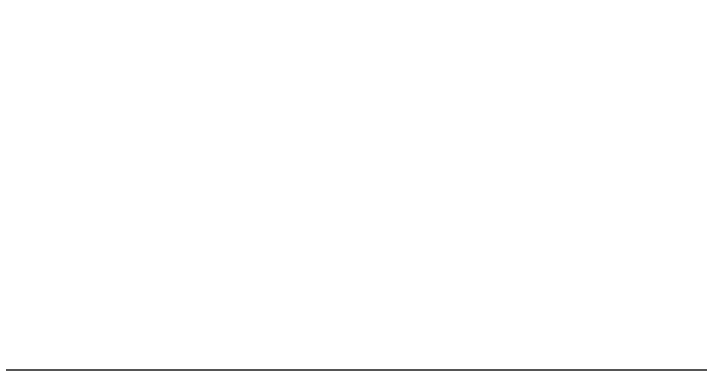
# Model space of a CAD drawing. Header units: millimetres. Extents: x 1890 to 4327, y 775 to 2498.
# Drawn here: x 2864.6 to 2937.6, y 1009.4 to 1047.3 of the extents above; entities that cross this region are included whole.
import ezdxf

# ---------------------------------------------------------------- set-up
doc = ezdxf.new("R2010")
doc.units = ezdxf.units.MM
doc.layers.add('AM_5', color=3, linetype='Continuous', lineweight=25)
doc.styles.add('SLDTEXTSTYLE1', font='txt.shx', dxfattribs={"width": 0.7, "bigfont": 'gbcbig.shx'})
doc.dimstyles.new('SLDDIMSTYLE12$0', dxfattribs={"dimtxt": 12, "dimasz": 10, "dimexe": 0, "dimexo": 0.0625, "dimgap": 0.875, "dimtad": 1, "dimdec": 1, "dimlfac": 1.8, "dimrnd": 1e-09, "dimzin": 12, "dimdsep": 46, "dimtxsty": 'SLDTEXTSTYLE1', "dimcen": 0.09, "dimdle": 8.16, "dimclrd": 3, "dimclre": 3, "dimadec": 0, "dimazin": 3, "dimtfac": 1, "dimtdec": 1, "dimtofl": 0, "dimtmove": 0, "dimatfit": 3, "dimfxl": 0, "dimfrac": 2, "dimtolj": 1, "dimlwd": 5, "dimlwe": 5, "dimarcsym": 0})

# ---------------------------------------------------------------- blocks, each defined once
blk = doc.blocks.new('*D66')
at = {"layer": 'AM_5', "color": 3, "lineweight": 5, "transparency": 16777216}
blk.add_line((2962.817, 1054.537), (2821.77, 1054.537), dxfattribs=at)
at = {"layer": 'AM_5', "color": 3, "linetype": 'Continuous', "lineweight": 5, "transparency": 16777216}
for p, q in [((2821.77, 1044.537), (2821.77, 1019.381)), ((2945.559, 1009.381), (2821.77, 1009.381))]:
    blk.add_line(p, q, dxfattribs=at)
at = {"layer": 'AM_5', "color": 3, "transparency": 16777216}
for points in [[(2820.103, 1044.537), (2823.437, 1044.537), (2821.77, 1054.537)], [(2820.103, 1019.381), (2823.437, 1019.381), (2821.77, 1009.381)]]:
    blk.add_solid(points, dxfattribs=at)
at = {"layer": 'Defpoints', "color": 0, "transparency": 16777216}
for p in [(2962.879, 1054.537), (2821.77, 1009.381), (2945.622, 1009.381)]:
    blk.add_point(p, dxfattribs=at)
at = {"layer": 'AM_5', "color": 0, "transparency": 16777216, "insert": (2814.895, 1031.959), "char_height": 12, "attachment_point": 5, "rotation": 90, "style": 'SLDTEXTSTYLE1'}
blk.add_mtext('\\A1;45', dxfattribs=at)

msp = doc.modelspace()

# ---------------------------------------------------------------- dimensions: what is measured, and where the dimension line sits
at = {"layer": 'AM_5'}
dim = msp.add_linear_dim(base=(2821.77, 1009.381), p1=(2962.879, 1054.537), p2=(2945.622, 1009.381), angle=90, text='45', dimstyle='SLDDIMSTYLE12$0', override={"dimlfac": 1, "dimpost": ''}, dxfattribs=at)
dim.commit()
dim.dimension.update_dxf_attribs({"geometry": '*D66', "text_midpoint": (2814.895, 1031.959)})

doc.saveas('drawing.dxf')
